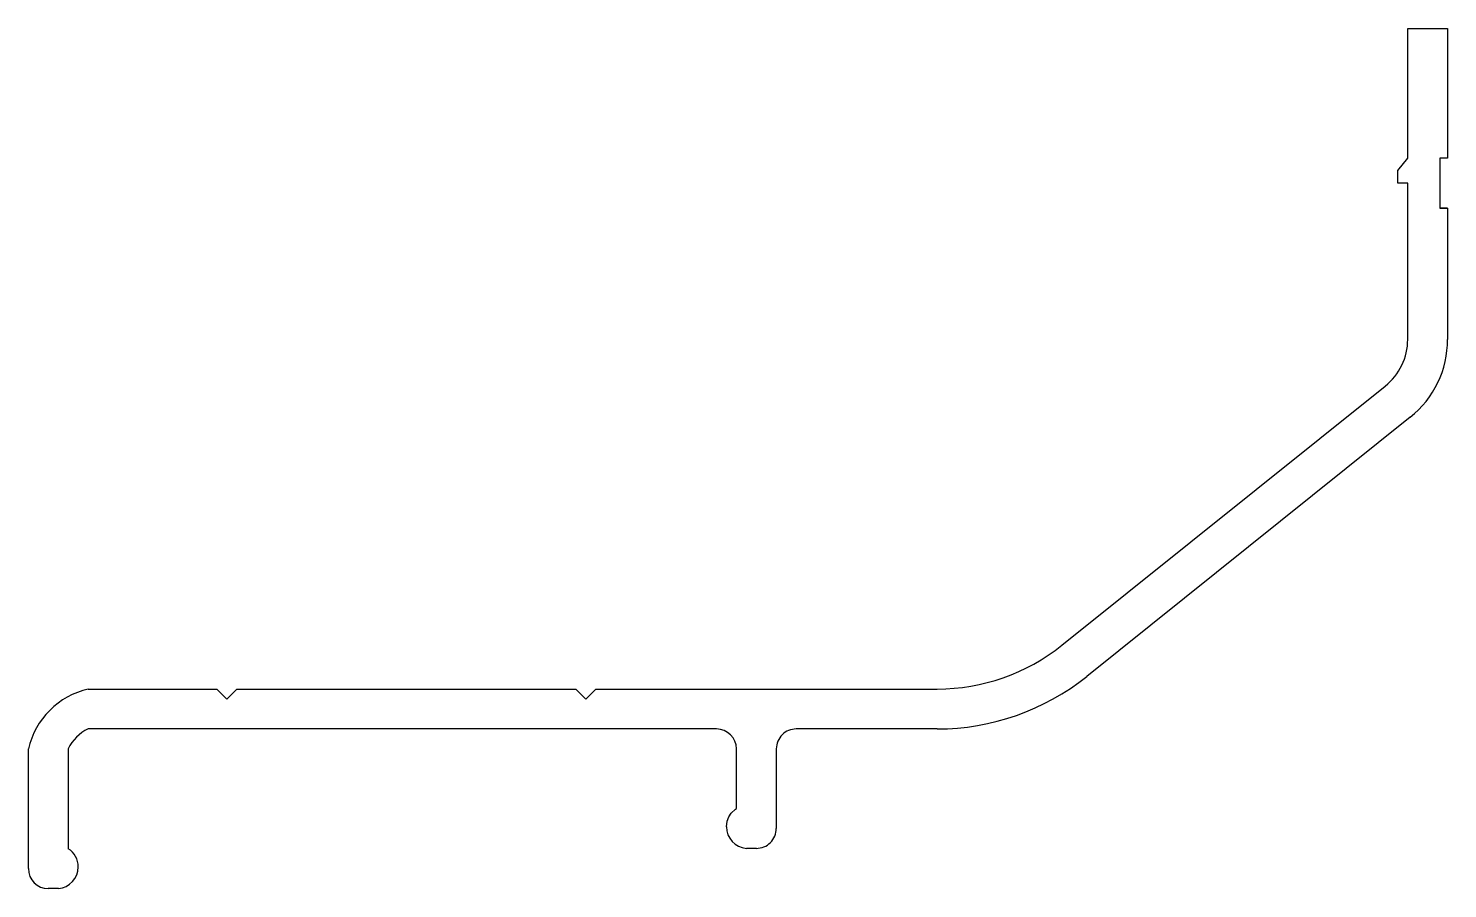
# Model space of a CAD drawing. Extents: x 1119.5 to 1190.7, y 338.7 to 381.8.
import ezdxf

# ---------------------------------------------------------------- set-up
doc = ezdxf.new("R2010")
doc.units = 0
doc.layers.get('0').update_dxf_attribs({"linetype": 'CONTINUOUS'})

msp = doc.modelspace()

# ---------------------------------------------------------------- linework, layer by layer
at = {"color": 0}
for p, q in [((1188.712, 375.288), (1188.712, 381.788)), ((1188.712, 381.788), (1190.712, 381.788)), ((1190.712, 381.788), (1190.712, 375.288)), ((1188.212, 374.663), (1188.712, 375.288)), ((1190.316, 375.288), (1190.316, 372.788)), ((1190.712, 375.288), (1190.316, 375.288)), ((1188.212, 374.038), (1188.212, 374.663)), ((1188.712, 374.038), (1188.212, 374.038)), ((1188.712, 366.207), (1188.712, 374.038)), ((1190.316, 372.788), (1190.712, 372.788)), ((1190.712, 372.788), (1190.316, 372.788)), ((1190.712, 372.788), (1190.712, 366.207)), ((1171.37, 350.881), (1187.587, 363.865)), ((1188.837, 362.304), (1172.62, 349.32)), ((1122.545, 348.688), (1128.996, 348.688)), ((1128.996, 348.688), (1129.496, 348.187)), ((1129.496, 348.187), (1129.996, 348.688)), ((1129.996, 348.688), (1146.998, 348.688)), ((1146.998, 348.688), (1147.498, 348.187)), ((1147.498, 348.187), (1147.998, 348.688)), ((1147.998, 348.688), (1165.119, 348.687)), ((1154.049, 346.688), (1122.545, 346.687)), ((1165.119, 346.688), (1158.049, 346.687)), ((1119.545, 339.687), (1119.545, 345.687)), ((1121.545, 345.687), (1121.545, 340.687)), ((1155.049, 342.703), (1155.049, 345.687)), ((1157.049, 345.687), (1157.049, 341.703)), ((1154.666, 342.282), (1154.792, 342.473)), ((1154.792, 342.473), (1155.002, 342.67)), ((1155.002, 342.67), (1155.049, 342.703)), ((1154.549, 341.787), (1154.589, 342.07)), ((1154.589, 342.07), (1154.666, 342.282)), ((1156.049, 340.703), (1155.549, 340.703)), ((1121.054, 338.688), (1120.544, 338.688))]:
    msp.add_line(p, q, dxfattribs=at)
for centre, radius, start, end in [((1185.712, 366.207), 3, 308.67919, 0.00128), ((1185.712, 366.207), 5, 308.6861, 359.99723), ((1165.119, 358.689), 10.002, 269.9995, 308.68145), ((1165.122, 358.685), 11.997, 269.98579, 308.6854), ((1123.445, 344.787), 4.003, 103.00099, 167.01096), ((1123.369, 344.864), 2.001, 114.31815, 155.7021), ((1154.048, 345.687), 1.001, 0.01416, 89.95875), ((1158.049, 345.688), 0.999, 89.96247, 180.01982), ((1155.638, 341.787), 1.088, 180.0124, 265.31193), ((1156.049, 341.703), 1, 270, 0.00088), ((1120.958, 339.773), 1.087, 359.94188, 57.30842), ((1120.544, 339.688), 1, 180.02936, 270.00825), ((1120.956, 339.772), 1.089, 275.14961, 359.97913)]:
    msp.add_arc(centre, radius, start, end, dxfattribs=at)

doc.saveas('drawing.dxf')
